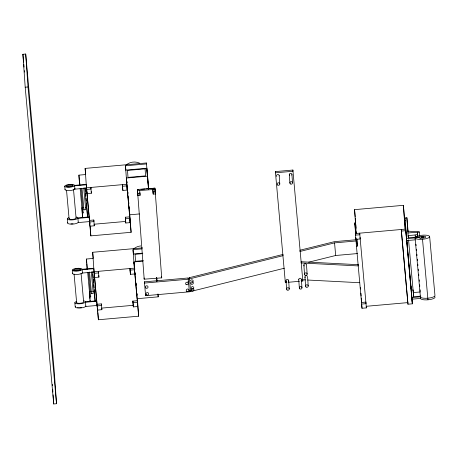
<?xml version="1.0" encoding="UTF-8"?>
<svg xmlns="http://www.w3.org/2000/svg" width="458" height="458" viewBox="0 0 458 458"><rect width="100%" height="100%" fill="white"/><g stroke="black" fill="none" stroke-linecap="round" stroke-linejoin="round"><path stroke-width="0.69" d="M79.835 185.072L79.921 183.555M81.02 188.478L83.219 212.85L82.789 213.016L82.343 212.93L80.144 188.553M83.774 187.952L85.72 209.541L84.581 209.89L83.997 209.564M90.718 296.801L89.894 296.813L90.77 296.738L88.577 272.361M91.331 271.834L93.272 293.423L91.474 293.652L91.881 293.32M415.08 237.897L415.984 236.797A7.311 2.038 -5.1 0 1 427.852 235.452A7.311 2.038 -5.1 0 1 424.99 238.944A7.311 2.038 -5.1 0 1 415.08 237.897L420.53 298.416A7.311 2.038 -5.1 0 0 428.906 299.704A7.311 2.038 -5.1 0 0 434.814 296.624M82.354 212.896L83.219 212.85M283.187 255.633L189.486 278.893L189.4 277.674L283.101 254.413M299.761 250.274L334.466 241.658L356.272 239.729M299.847 251.499L334.552 242.883L356.358 240.954M189.4 277.674L190.625 291.506L284.326 268.239M308.618 262.211L335.685 255.49L357.492 253.56M22.9 54.279L25.7 54.033L54.221 370.785L56.529 403.721L53.723 403.967L25.201 87.215L22.9 54.279L23.604 62.111M25.201 87.215L28.007 86.968L25.7 54.033M86.865 192.034L86.974 193.625L91.354 193.236L90.861 187.442L90.976 189.034L86.596 189.423L85.125 168.401L146.405 162.979L148.758 189.143M122.864 190.448L122.378 184.654L122.864 190.448L127.244 190.059L125.463 165.785L146.468 163.924L146.405 162.979M125.761 170.095L146.772 168.235L148.627 188.931M79.606 184.946L78.919 175.139L85.56 174.555M86.241 184.356L74.591 185.387A4.952 1.38 -5.1 0 1 67.269 187.236A4.952 1.38 -5.1 0 1 67.103 184.849A4.952 1.38 -5.1 0 1 74.591 185.387L74.917 189.148L86.573 188.118M74.62 185.828L86.276 184.797L89.522 220.871M292.885 170.044L292.971 171.269L275.458 172.815L275.378 171.595L292.885 170.044L302.847 280.994L301.45 281.115M122.486 186.246L126.866 185.856M137.434 189.704L138.831 189.583M140.932 189.394L145.134 189.022M146.537 188.896L154.941 188.158L161.72 277.863L144.196 279.18L137.417 189.469L154.941 188.158L155.388 193.923L153.195 194.118L153.006 192.016L152.835 189.538L155.022 189.343L155.388 193.923M139.89 192.726L140.068 195.28L137.881 195.474L137.686 193.373L139.879 193.179L139.701 190.625M153.006 192.016L155.199 191.822M83.734 207.548L81.85 207.714L82.537 217.516M85.612 207.377L86.865 207.268M89.178 216.932L77.883 217.928L77.912 218.369L78.295 222.571L89.585 221.575M77.912 218.369L89.207 217.367M139.432 213.949L129.631 214.819L126.316 178.042L147.327 176.187L148.472 188.914M93.798 220.017L89.419 220.401L89.533 221.993L93.907 221.603L93.798 220.017L94.285 225.805L89.911 226.195L89.625 222.136M125.309 217.229L129.688 216.84L130.175 222.634L125.801 223.017L125.309 217.229L125.801 223.017M125.423 218.815L129.797 218.432M125.687 221.432L94.176 224.22L94.285 225.805M356.227 233.471L354.561 209.649L403.412 205.327L405.313 228.92M131.108 232.303L126.752 184.271L86.488 187.832L90.839 235.87L131.108 232.303L129.557 211.779M408.141 231.885L406.881 217.733L405.112 217.888L406.893 243.301M355.648 234.748L354.818 222.926L355.74 222.846M404.586 218.523L405.153 218.472M354.95 224.764L355.866 224.683L356.118 228.25M404.712 220.361L405.284 220.309M94.417 275.916L94.531 277.508L98.905 277.124L98.418 271.331L98.527 272.916L94.153 273.306L92.682 252.284L142.558 247.87M130.421 274.331L129.929 268.543L130.421 274.331L134.795 273.947L133.015 249.667L142.117 248.86M362.003 308.268L361.517 302.48L365.89 302.091L366.005 303.683L361.625 304.066L362.003 308.268L366.383 307.885L359.685 233.168L359.799 234.759L355.419 235.143L355.311 233.557L405.645 229.103L412.229 302.228M133.318 253.978L142.421 253.177M142.799 253.623L135.064 254.31L135.557 261.3L143.291 260.613M411.942 298.141L412.337 303.82L407.964 304.204L401.38 231.078L405.754 230.689L405.645 229.103M87.157 268.829L86.47 259.028L93.111 258.438M407.986 232.985L419.351 231.977L419.734 236.254M355.311 233.557L355.797 239.345L360.177 238.962L360.062 237.37M417.719 236.431L417.335 232.154L417.467 234.107A2.364 0.658 -5.1 0 1 415.16 234.977L408.17 235.595L408.364 237.731M142.976 261.123L133.873 261.93L137.182 298.702L158.193 296.841L158.01 294.196M406.567 238.652L418.91 237.559L418.864 236.889L408.29 237.822L406.881 217.733M93.798 268.245L82.142 269.275A4.952 1.38 -5.1 0 1 74.826 271.125A4.952 1.38 -5.1 0 1 74.66 268.737A4.952 1.38 -5.1 0 1 82.142 269.275L82.474 273.037L94.125 272.006L93.827 268.686L82.171 269.716M406.738 240.587L415.257 239.832M361.517 302.48L356.444 246.164L357.366 246.083L356.868 238.95M406.212 241.761L406.778 241.709M130.043 270.128L134.417 269.745M144.385 281.859L188.152 277.983L189.372 291.815L145.604 295.685L144.385 281.859L144.47 283.078L188.238 279.208L188.152 277.983M90.031 291.54L91.285 291.431M92.539 291.322L94.422 291.151L94.296 289.759M275.378 171.595L285.34 282.54L286.742 282.414M288.145 282.294L299.349 281.304M96.73 300.814L96.758 301.255L85.469 302.251L85.434 301.811L96.73 300.814L94.222 272.957M97.354 308.492L97.462 310.077L101.842 309.694L101.35 303.9L96.976 304.289L97.256 307.146M132.866 301.112L137.24 300.723L137.732 306.517L133.352 306.906L132.866 301.112L133.352 306.906M85.434 301.811L85.846 306.454L97.142 305.457L96.758 301.255M97.085 305.875L101.458 305.492L101.35 303.9M132.975 302.704L137.354 302.314M133.244 305.314L101.728 308.102L101.842 309.694M429.65 236.609L434.957 295.53A7.311 2.038 -5.1 0 1 427.812 298.21A7.311 2.038 -5.1 0 1 420.387 296.818L411.874 297.574L411.353 290.126L413.122 289.971L413.597 296.744L420.805 296.108M138.66 316.192L134.309 268.153L94.039 271.714L98.396 319.753L138.66 316.192L137.366 298.467M420.289 291.964L413.305 292.582L408.559 239.866M412.017 299.171L420.53 298.416M401.38 231.078L401.265 229.487L407.855 302.612L366.274 306.293L366.383 307.885M137.497 190.694L155.027 189.377M305.612 279.918L302.761 279.769L302.847 280.994M307.747 280.027L359.736 282.723M407.86 231.13L419.351 231.977M422.511 239.288L427.961 299.807M417.467 234.107L417.662 236.248M415.16 234.977L415.417 237.822M415.996 244.234L416.122 245.66M416.442 249.221L416.574 250.646M416.895 254.207L417.02 255.633M417.341 259.194L417.467 260.619M417.788 264.18L417.919 265.606M418.24 269.167L418.366 270.592M418.686 274.153L418.818 275.579M419.202 279.855L419.328 281.281M419.648 284.842L419.78 286.267M420.1 289.828L420.226 291.254M406.859 240.261L411.353 290.126M405.754 230.689L412.337 303.82M354.561 209.649L355.196 216.657M355.322 218.054L355.637 221.558M356.736 239.076L357.366 246.083M354.818 222.926L355.648 232.109M356.433 240.948L356.564 242.345M334.552 242.883L335.685 255.49M152.835 189.538L153.195 194.118M156.699 277.508L157.02 281.046M156.619 277.582L156.934 281.229M156.464 277.554L156.791 281.286M157.936 294.013L158.193 296.841M139.879 193.179L140.068 195.28M137.509 190.82L137.766 193.883M125.463 165.785L125.841 170.027M126.86 181.339L126.992 182.753M127.307 186.291L127.501 188.41M127.816 191.948L127.942 193.362M128.263 196.9L128.389 198.314M133.015 249.667L133.461 254.619M134.16 262.394L134.286 263.808M134.669 268.056L134.795 269.47M135.116 273.002L135.242 274.416M135.562 277.954L135.688 279.369M136.072 283.611L136.198 285.025M126.78 181.408L126.912 182.822M127.227 186.36L127.421 188.484M127.736 192.016L127.862 193.431M128.183 196.969L128.309 198.383M128.629 201.921L128.755 203.335M129.242 208.281L129.116 206.879L129.213 208.854M134.079 262.468L134.205 263.882M134.526 267.415L134.715 269.539M135.036 273.071L135.162 274.491M135.482 278.023L135.608 279.437M135.929 282.975L136.118 285.094M136.438 288.632L136.61 290.063M136.925 293.567L137.051 294.963M85.125 168.401L85.703 174.761M92.682 252.284L93.192 257.94M85.108 187.769L85.423 191.249M85.612 193.339L85.864 196.127M86.052 198.217L86.304 200.999M86.488 203.089L86.802 206.569M92.917 274.439L93.226 277.92M93.352 279.311L93.667 282.798M93.856 284.887L94.108 287.67M84.919 187.82L87.552 217.075L86.917 207.966M92.47 271.709L95.104 300.958L94.663 294.654M81.999 188.811L83.883 209.701M89.493 271.995L91.434 293.584M78.919 175.139L79.709 185.467M86.47 259.028L86.774 262.348M87.701 272.441L89.894 296.813M73.515 189.532L76.085 218.088M81.066 273.42L83.642 301.971A3.515 0.979 -5.1 0 1 79.755 303.293A3.515 0.979 -5.1 0 1 76.744 302.326M66.519 190.15L69.089 218.706M74.07 274.039L76.641 302.589M64.721 186.263L65.019 189.583M72.272 270.146L72.57 273.466M67.292 218.867L67.669 223.069M74.843 302.749L75.227 306.952M28.007 86.968L56.529 403.721M23.799 64.246L24.056 67.091M24.377 70.652L24.503 72.078M413.299 292.107L413.643 296.956M411.107 286.656L411.336 289.479M403.412 205.327L405.072 229.155M407.855 302.612L407.964 304.204M360.56 287.618L360.658 289.015M360.95 293.189L361.144 295.971M361.293 298.061L361.585 302.234M356.364 231.817L356.519 233.952M355.849 237.605L356.444 246.164M355.689 237.759L355.797 239.345M307.581 276.832L308.217 285.935M306.505 264.896L307.141 274.004M304.954 277.067L305.589 286.17M303.877 265.13L304.518 274.233M301.381 279.426L301.965 287.739M291.929 174.481L292.513 182.799M298.753 279.655L299.337 287.973M289.307 174.716L289.885 183.034M288.643 280.548L289.227 288.866M279.197 175.609L279.775 183.927M286.021 280.783L286.599 289.101M285.254 281.321L285.34 282.54M190.539 290.28L190.625 291.506M189.286 290.59L189.372 291.815M161.634 276.638L161.72 277.863M146.772 168.235L147.459 177.538M145.518 294.465L145.604 295.685M144.11 277.96L144.196 279.18M137.698 192.921L137.881 195.474M137.417 189.469L137.686 193.373M136.81 293.401L136.953 295.393M137.526 303.58L137.732 306.517M134.686 272.355L134.795 273.947M128.772 202.556L128.853 203.667M129.396 211.504L129.54 213.491M129.969 219.697L130.175 222.634M127.135 188.473L127.244 190.059M98.796 275.533L98.905 277.124M91.239 191.644L91.354 193.236M97.6 308.383L97.794 311.228M97.898 312.648L98.396 319.753M89.848 221.661L89.997 223.79M90.192 226.63L90.444 230.185M90.541 231.605L90.839 235.87M94.422 291.151L94.566 293.252M89.785 295.799L89.98 298.599M90.077 300.001L90.174 301.404M89.407 291.597L90.089 301.404M86.871 263.745L87.26 269.35M82.28 212.615L82.623 217.516M85.846 306.454L85.818 306.018A5.319 1.483 -5.1 0 1 79.932 308.011A5.319 1.483 -5.1 0 1 75.375 306.557M82.474 273.037L82.44 272.596A4.952 1.38 -5.1 0 1 76.961 274.457A4.952 1.38 -5.1 0 1 72.713 273.094M78.295 222.571L78.261 222.13A5.319 1.483 -5.1 0 1 72.375 224.128A5.319 1.483 -5.1 0 1 67.824 222.668M74.889 188.707L74.917 189.148M52.355 384.348L52.452 385.75M52.699 389.254L52.893 392.054M53.088 394.859L53.334 398.363M53.431 399.765L53.723 403.967M286.485 281.641A1.317 1.265 -4 0 1 286.324 279.855A1.317 1.265 -4 0 1 288.179 279.695A1.317 1.265 -4 0 1 288.34 281.475M298.828 279.981A1.317 1.265 -4 0 1 300.299 278.292A1.317 1.265 -4 0 1 301.078 280.348M289.771 175.574A1.317 1.265 -4 0 1 289.542 173.88A1.317 1.265 -4 0 1 291.277 173.502A1.317 1.265 -4 0 1 291.815 175.128M304.347 265.989A1.317 1.265 -4 0 1 304.438 263.98A1.317 1.265 -4 0 1 306.431 264.575M305.188 277.68A1.317 1.265 -4 0 1 305.515 275.916A1.317 1.265 -4 0 1 307.347 276.22M188.043 281.098A1.317 1.265 -4 0 1 188.101 281.75M191.301 287.366A1.317 1.265 -4 0 1 193.574 287.16A1.317 1.265 -4 0 1 192.606 289.153M192.263 289.141A1.317 1.265 -4 0 1 191.644 288.866M191.255 288.334A1.317 1.265 -4 0 1 191.181 288.008M190.871 280.279A1.317 1.265 -4 0 1 193.047 280.496A1.317 1.265 -4 0 1 191.994 282.346M190.58 280.874A1.317 1.265 -4 0 1 190.683 280.554M276.804 176.456A1.317 1.265 -4 0 1 277.6 174.492A1.317 1.265 -4 0 1 279.18 175.941M81.701 307.536A4.265 1.191 -5.1 0 1 79.503 307.73M78.467 307.702A4.265 1.191 -5.1 0 1 77.574 307.587M83.814 300.906A5.319 1.483 -5.1 0 1 83.957 302.996A5.319 1.483 -5.1 0 1 76.469 303.66A5.319 1.483 -5.1 0 1 76.326 301.564M73.904 270.764A3.515 0.979 -5.1 0 1 76.772 269.791A3.515 0.979 -5.1 0 1 80.293 269.962M133.684 248.9A12.274 11.788 -4 0 1 140.761 245.946M73.051 223.785A4.265 1.191 -5.1 0 1 70.916 223.813M76.257 217.018A5.319 1.483 -5.1 0 1 76.406 219.113A5.319 1.483 -5.1 0 1 68.918 219.777A5.319 1.483 -5.1 0 1 68.769 217.682M75.948 217.848A3.515 0.979 -5.1 0 1 72.198 219.405A3.515 0.979 -5.1 0 1 69.524 218.174M74.694 188.37A4.952 1.38 -5.1 0 1 70.051 190.528A4.952 1.38 -5.1 0 1 65.162 189.211M66.679 186.612A3.515 0.979 -5.1 0 1 72.742 186.08M126.133 165.012A12.274 11.788 -4 0 1 139.461 163.094M145.089 168.865L127.513 170.422L128 177.412L145.581 175.861L145.089 168.865M358.139 264.69L301.164 261.736L301.25 262.961L358.225 265.915L358.139 264.69M420.696 238.24A3.469 0.968 -5.1 0 0 425.82 236.946A3.469 0.968 -5.1 0 0 420.581 236.568A3.469 0.968 -5.1 0 0 420.696 238.24M421.686 237.656A1.408 0.395 -5.1 0 0 423.77 237.13A1.408 0.395 -5.1 0 0 421.641 236.975A1.408 0.395 -5.1 0 0 421.686 237.656M299.801 288.832A1.317 1.265 -4 0 0 301.948 288.071A1.317 1.265 -4 0 0 300.202 286.668A1.317 1.265 -4 0 0 299.801 288.832M287.063 289.954A1.317 1.265 -4 0 0 289.21 289.198A1.317 1.265 -4 0 0 287.464 287.796A1.317 1.265 -4 0 0 287.063 289.954M290.349 183.887A1.317 1.265 -4 0 0 292.496 183.131A1.317 1.265 -4 0 0 290.75 181.729A1.317 1.265 -4 0 0 290.349 183.887M304.982 275.092A1.317 1.265 -4 0 0 307.129 274.331A1.317 1.265 -4 0 0 305.383 272.928A1.317 1.265 -4 0 0 304.982 275.092M306.059 287.029A1.317 1.265 -4 0 0 308.2 286.267A1.317 1.265 -4 0 0 306.454 284.865A1.317 1.265 -4 0 0 306.059 287.029M146.48 294.815A1.317 1.265 -4 0 0 148.627 294.059A1.317 1.265 -4 0 0 146.875 292.656A1.317 1.265 -4 0 0 146.48 294.815M145.867 288.008A1.317 1.265 -4 0 0 148.014 287.246A1.317 1.265 -4 0 0 146.262 285.849A1.317 1.265 -4 0 0 145.867 288.008M186.704 291.259A1.317 1.265 -4 0 0 188.851 290.498A1.317 1.265 -4 0 0 187.099 289.095A1.317 1.265 -4 0 0 186.704 291.259M186.091 284.447A1.317 1.265 -4 0 0 188.238 283.691A1.317 1.265 -4 0 0 186.486 282.288A1.317 1.265 -4 0 0 186.091 284.447M191.782 290.807A1.317 1.265 -4 0 0 193.929 290.046A1.317 1.265 -4 0 0 192.177 288.649A1.317 1.265 -4 0 0 191.782 290.807M191.169 284A1.317 1.265 -4 0 0 193.31 283.239A1.317 1.265 -4 0 0 191.564 281.836A1.317 1.265 -4 0 0 191.169 284M277.617 185.015A1.317 1.265 -4 0 0 279.764 184.259A1.317 1.265 -4 0 0 278.012 182.856A1.317 1.265 -4 0 0 277.617 185.015M75.518 270.712A3.515 0.979 -5.1 0 0 80.705 269.401A3.515 0.979 -5.1 0 0 75.398 269.018A3.515 0.979 -5.1 0 0 75.518 270.712M67.967 186.83A3.515 0.979 -5.1 0 0 73.154 185.519A3.515 0.979 -5.1 0 0 67.847 185.135A3.515 0.979 -5.1 0 0 67.967 186.83"/></g></svg>
